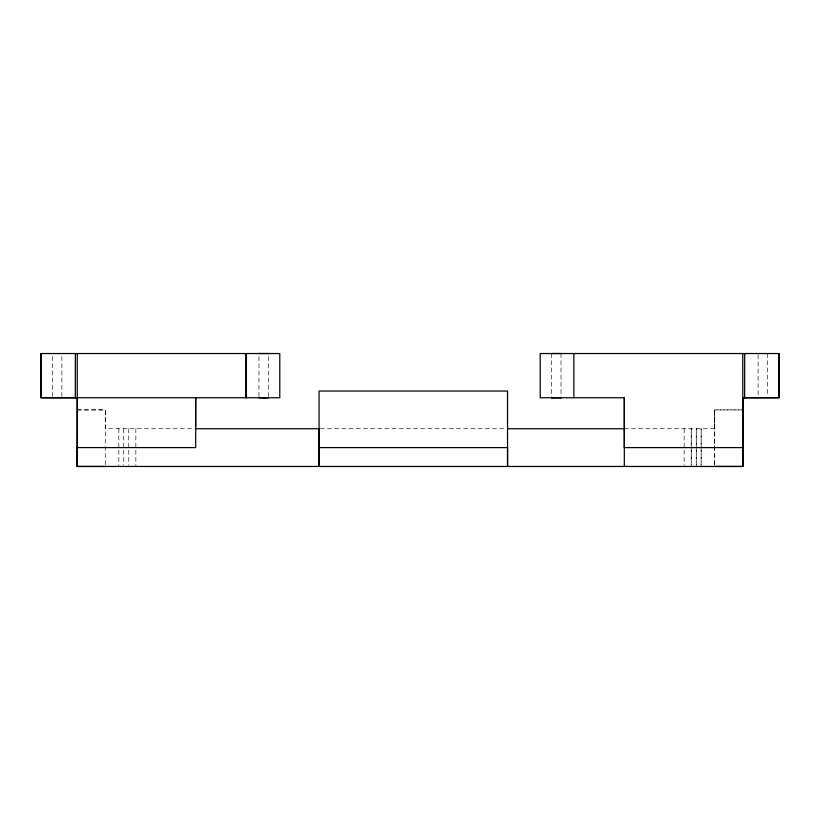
<?xml version="1.0" encoding="UTF-8"?>
<svg xmlns="http://www.w3.org/2000/svg" width="820" height="820" viewBox="0 0 820 820"><rect width="100%" height="100%" fill="white"/><g stroke="black" fill="none" stroke-linecap="round" stroke-linejoin="round"><path stroke-width="0.61" stroke-dasharray="4.1 3.07" d="M52.48 396.48L52.47 353.533M61.869 396.48L61.879 354.793M258.946 396.552L258.997 353.522M268.376 396.562L268.427 353.533M714.722 465.196L714.702 409.908L742.766 409.908M624.317 428.747L714.732 428.737L714.702 409.908L742.889 409.908M77.111 409.908L105.298 409.908L105.278 466.457M77.234 409.908L105.298 409.908L105.267 428.737L195.683 428.747M320.323 428.737L506.268 428.737M561.003 353.522L561.054 396.552M551.573 353.533L551.624 396.562M767.53 353.533L767.52 396.48M758.121 354.793L758.131 396.48M714.722 409.908L714.732 466.447M684.146 428.737L684.146 465.196M135.853 428.737L135.853 466.457M128.771 428.737L128.771 465.196M123.738 428.737L123.738 465.196M118.838 428.737L118.838 466.447M691.229 428.737L691.229 465.196L691.229 428.737M696.262 428.737L696.262 465.196L696.262 428.737M701.161 428.737L701.161 465.196L701.161 428.737"/><path stroke-width="1.23" d="M75.358 353.543L75.296 397.751L279.784 397.741L279.784 353.533L41 353.533L41.051 397.741L77.234 397.772M195.683 426.687L195.693 397.772M319.052 466.436L319.052 391.037L507.549 391.037L507.549 466.477L507.549 447.617L319.052 447.607M624.317 447.597L624.317 397.751L540.216 397.741L540.216 353.533L779 353.533L779 397.741L742.766 397.772M744.703 353.543L744.642 397.751L742.766 397.751L742.889 466.457L742.756 353.543M778.938 353.543L779 397.741L742.766 397.751L742.848 447.607L624.317 447.607M263.661 397.823L264.88 397.833M551.573 353.533L561.003 353.522M742.756 397.751L744.703 397.751M552.26 397.833L551.624 397.833L561.054 397.823L560.419 397.823M195.683 428.737L319.052 428.737L319.052 466.457M507.549 428.737L624.317 428.737M105.278 466.457L77.111 466.457L77.234 397.751L41 397.741L41.061 353.543M714.722 466.447L742.889 466.457L77.152 466.457L77.152 447.597L195.683 447.607L195.683 397.751M259.632 353.522L258.997 353.522L268.427 353.533L267.791 353.533M258.946 397.823L268.376 397.833M77.244 447.607L77.244 353.543M624.317 397.751L624.317 466.467M573.867 353.533L573.867 397.751M246.133 353.533L246.133 397.751L246.133 353.533"/></g></svg>
